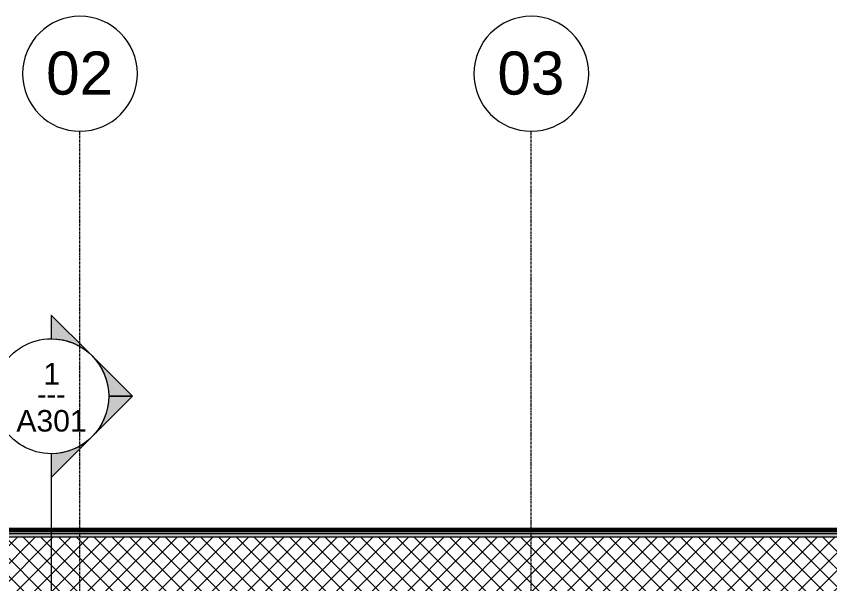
# Model space of a CAD drawing. Header units: inches. Extents: x -3207 to -1923, y -226 to 478.
# Drawn here: x -2540.9 to -2371, y 359.6 to 478.1 of the extents above; entities that cross this region are included whole.
import ezdxf

# ---------------------------------------------------------------- set-up
doc = ezdxf.new("R2010")
doc.units = ezdxf.units.IN
doc.header["$MEASUREMENT"] = 0
doc.linetypes.add('Grid Line 1_2_', pattern=[0.8749999999999999, 0.4999999999999999, -0.125, 0.125, -0.125])
for name, color, linetype, lineweight in [('A-ROOF', 132, 'Continuous', 18), ('A-ROOF-1', 132, 'Continuous', 60), ('A-ROOF-PATT-1', 132, 'Continuous', 9), ('G-ANNO-SYMB-1', 111, 'Continuous', 9), ('S-GRID-1', 1, 'Grid Line 1_2_', 9), ('S-GRID-IDEN', 1, 'Continuous', 9)]:
    doc.layers.add(name, color=color, linetype=linetype, lineweight=lineweight)
doc.styles.add('Arial', font='arial.ttf', dxfattribs={"height": 8.999999999999993})
doc.styles.add('Arial_1', font='arial.ttf', dxfattribs={"height": 4.499999999999996})
doc.styles.add('Century Gothic', font='ufonts.com_century-gothic.ttf', dxfattribs={"height": 4.499999999999996})

# ---------------------------------------------------------------- blocks, each defined once
blk = doc.blocks.new('Grid - Grid Head - Circle-50561-Section 12')
at = {"layer": 'S-GRID-IDEN'}
for start, end in [(0, 180), (180, 359.9999999999991)]:
    blk.add_arc((-2527.617933847798, 466.144851089382), 12, start, end, dxfattribs=at)
blk = doc.blocks.new('Section - Section Head - Filled-22785-Section 12')
at = {"layer": 'G-ANNO-SYMB-1'}
h = blk.add_hatch(color=256, dxfattribs=at)
edge = h.paths.add_edge_path(flags=0)
edge.add_arc((-2077.798738118748, 396.3759802906873), 12.01561779548172, 89.99999999999977, 132.0783950246236, ccw=False)
edge.add_line((-2077.798738118748, 408.3915980861691), (-2077.798738118748, 413.3465430391644))
edge.add_line((-2077.798738118748, 413.3465430391644), (-2085.850965797067, 405.294315360846))
h = blk.add_hatch(color=256, dxfattribs=at)
edge = h.paths.add_edge_path(flags=0)
edge.add_line((-2086.284019492987, 404.8612616649258), (-2094.769300867225, 396.3759802906873))
edge.add_line((-2094.769300867225, 396.3759802906873), (-2089.798738118748, 396.3759802906873))
edge.add_arc((-2077.798738118748, 396.3759802906872), 12.0000000000001, 135.0000000000002, 179.9999999999998, ccw=False)
h = blk.add_hatch(color=256, dxfattribs=at)
edge = h.paths.add_edge_path(flags=0)
edge.add_arc((-2077.798738118748, 396.3759802906873), 11.99999999999997, 180.0000000000002, 224.9999999999998, ccw=False)
edge.add_line((-2089.798738118748, 396.3759802906873), (-2094.769300867225, 396.3759802906873))
edge.add_line((-2094.769300867225, 396.3759802906873), (-2086.284019492987, 387.8906989164487))
h = blk.add_hatch(color=256, dxfattribs=at)
edge = h.paths.add_edge_path(flags=0)
edge.add_line((-2085.850965797067, 387.4576452205286), (-2077.798738118748, 379.40541754221))
edge.add_line((-2077.798738118748, 379.40541754221), (-2077.798738118748, 384.3603624952053))
edge.add_arc((-2077.798738118748, 396.3759802906872), 12.01561779548195, 227.9216049753764, 270, ccw=False)
for p, q in [((-2085.850965797067, 405.294315360846), (-2077.798738118748, 413.3465430391644)), ((-2077.798738118748, 413.3465430391644), (-2077.798738118748, 408.3915980861691)), ((-2094.769300867225, 396.3759802906873), (-2086.284019492987, 404.8612616649258)), ((-2089.798738118748, 396.3759802906873), (-2094.769300867225, 396.3759802906873)), ((-2086.284019492987, 387.8906989164487), (-2094.769300867225, 396.3759802906873)), ((-2094.769300867225, 396.3759802906873), (-2089.798738118748, 396.3759802906873)), ((-2077.798738118748, 379.40541754221), (-2085.850965797067, 387.4576452205286)), ((-2077.798738118748, 384.3603624952053), (-2077.798738118748, 379.40541754221))]:
    blk.add_line(p, q, dxfattribs=at)
for centre, radius, start, end in [((-2077.798738118748, 396.3915980861691), 11.99999999999997, 89.99999999999987, 269.9999999999995), ((-2077.798738118748, 396.3759802906873), 12.01561779548172, 89.99999999999946, 132.0783950246232), ((-2077.798738118748, 396.3915980861691), 12, 269.9999999999996, 90), ((-2077.798738118748, 396.3759802906872), 12.0000000000001, 134.9999999999998, 179.9999999999995), ((-2077.798738118748, 396.3759802906873), 11.99999999999997, 179.9999999999999, 224.9999999999995), ((-2077.798738118748, 396.3759802906872), 12.01561779548195, 227.921604975376, 269.9999999999996)]:
    blk.add_arc(centre, radius, start, end, dxfattribs=at)

msp = doc.modelspace()

# ---------------------------------------------------------------- hatches: boundary and pattern name
at = {"layer": 'A-ROOF'}
msp.add_hatch(color=256, dxfattribs=at).paths.add_polyline_path([(-2129.132488576443, 370.1178495971984), (-2017.086683847696, 370.1178495971984), (-2017.086683847696, 370.8249563784139), (-2716.586683847695, 370.8249563784139), (-2716.586683847695, 370.1178495971989), (-2201.780272940509, 370.1178495972274)], flags=0)
at = {"layer": 'A-ROOF-PATT-1'}
h = msp.add_hatch(dxfattribs=at)
h.set_pattern_fill('FP_4', color=256, style=0, pattern_type=2)
h.set_pattern_definition([(0, (-2625.466, 124.937), (0, 2.399), []), (315, (-2625.466, 124.937), (2.398506201784769, 0), [3.393, -3.393]), (45, (-2625.466, 124.937), (2.398506201784769, 0), [3.393, -3.393])])
h.paths.add_polyline_path([(-2274.428057304573, 369.4107428160415), (-2023.836683847696, 369.4107428160415), (-2023.836683847696, 370.1178495971984), (-2709.836683847695, 370.1178495971989), (-2709.836683847695, 369.4107428160415), (-2293.298455566244, 369.4107428160415)], flags=0)
h.paths.add_polyline_path([(-2017.086683847696, 369.4107428160415), (-2017.086683847696, 370.1178495971984), (-2018.336683847696, 370.1178495971984), (-2018.336683847696, 369.4107428160415)], flags=0)
h.paths.add_polyline_path([(-2716.586683847695, 369.4107428160415), (-2715.336683847696, 369.4107428160415), (-2715.336683847696, 370.1178495971989), (-2716.586683847695, 370.1178495971989)], flags=0)
h = msp.add_hatch(dxfattribs=at)
h.set_pattern_fill('FP_3', color=256, style=0, pattern_type=2)
h.set_pattern_definition([(45, (-2625.466, 124.937), (-1.856155300614687, 1.856155300614687), []), (135, (-2625.466, 124.937), (-1.856155300614687, -1.856155300614687), [])])
h.paths.add_polyline_path([(-2332.086683847682, 356.3292673640898), (-2017.086683847696, 356.3292673640898), (-2017.086683847696, 369.4107428160415), (-2716.586683847695, 369.4107428160415), (-2716.586683847695, 356.3292673640898), (-2332.711683847685, 356.3292673640898)], flags=0)

# ---------------------------------------------------------------- linework, layer by layer
at = {"layer": 'A-ROOF'}
for p, q in [((-2716.586683847695, 369.4107428160412), (-2017.086683847696, 369.4107428160412)), ((-2709.086683847695, 370.1178495971987), (-2024.586683847697, 370.1178495971981))]:
    msp.add_line(p, q, dxfattribs=at)
at = {"layer": 'A-ROOF-1'}
msp.add_line((-2017.086683847696, 370.8249563784137), (-2716.586683847695, 370.8249563784137), dxfattribs=at)
at = {"layer": 'G-ANNO-SYMB-1'}
msp.add_line((-2533.617933847799, 386.7842273878747), (-2533.617933847799, -194.4908364760501), dxfattribs=at)
at = {"layer": 'S-GRID-1'}
for p, q in [((-2527.6179338478, -165.07357144496), (-2527.6179338478, 454.1448510893824)), ((-2433.336683847699, -165.07357144496), (-2433.336683847699, 454.1448510893824))]:
    msp.add_line(p, q, dxfattribs=at)

# ---------------------------------------------------------------- block references
at = {"layer": 'G-ANNO-SYMB-1', "extrusion": (0, 0, -1)}
msp.add_blockref('Section - Section Head - Filled-22785-Section 12', (4611.416671966551, 2.408247097213687), dxfattribs=at)
at = {"layer": 'S-GRID-IDEN'}
for p in [(0, 0), (94.28125000010242, 0)]:
    msp.add_blockref('Grid - Grid Head - Circle-50561-Section 12', p, dxfattribs=at)

# ---------------------------------------------------------------- texts
at = {"layer": 'G-ANNO-SYMB-1', "char_height": 4.499999999999996, "attachment_point": 1}
for s, insert, width, style in [('1', (-2535.278422085675, 405.7385456179584), 4.241999999999996, 'Arial_1'), ('---', (-2536.604077629033, 401.4851991612655), 7.726499999999994, 'Century Gothic'), ('A301', (-2540.900469329769, 395.920423523292), 17.87699999999998, 'Arial_1')]:
    msp.add_mtext(s, dxfattribs=dict(at, insert=insert, width=width, style=style))
at = {"layer": 'S-GRID-IDEN', "char_height": 8.999999999999993, "width": 16.96799999999999, "attachment_point": 1, "style": 'Arial'}
for s, insert in [('02', (-2534.687957208748, 470.7888208297113)), ('03', (-2440.406707208647, 470.7888208297113))]:
    msp.add_mtext(s, dxfattribs=dict(at, insert=insert))

doc.saveas('drawing.dxf')
